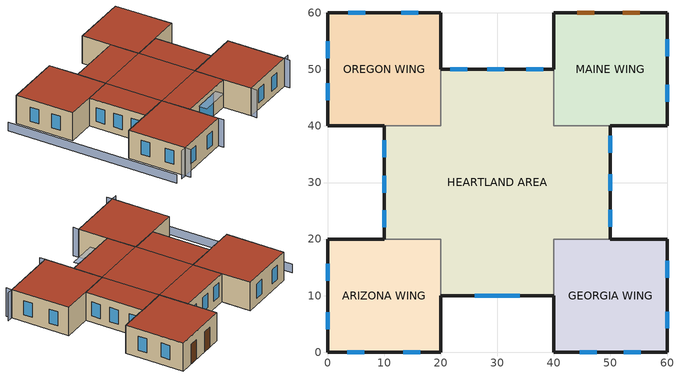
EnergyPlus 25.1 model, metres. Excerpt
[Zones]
HEARTLAND AREA
 floor ground (FLOOR32): 10,40 20,40 20,50 40,50 40,40 50,40 50,20 40,20 40,10 20,10 20,20 10,20 z0
 wall outside (EXTERIOR): 20,10 40,10 / 50,20 50,40 / 40,50 20,50 / 10,40 10,20 z0:10
 wall to ARIZONA WING (INTERIOR): 10,20 20,20 20,10 z0:10
 wall to GEORGIA WING (INTERIOR): 40,10 40,20 50,20 z0:10
 wall to MAINE WING (INTERIOR): 50,40 40,40 40,50 z0:10
 wall to OREGON WING (INTERIOR): 20,50 20,40 10,40 z0:10
 window (SINGLE PANE HW WINDOW): 26,10 34,10 z0.1:8.1; 50,22.2 50,25.2 / 50,28.5 50,31.5 / 50,35.3 50,38.3 / 10,37.5 10,34.5 / 10,31.2 10,28.2 z2.3:7.3; 38.1,50 35.1,50 / 10,25.1 10,22.1 z2.4:7.4; 31.2,50 28.2,50 z2.5:7.5; 24.7,50 21.7,50 z2.7:7.7
 roof outside (ROOF31): 20,40 20,20 40,20 40,40 z10; 20,20 20,10 40,10 40,20 z10; 40,40 40,20 50,20 50,40 z10; 20,50 20,40 40,40 40,50 z10; 10,40 10,20 20,20 20,40 z10
OREGON WING
 floor ground (SLAB FLOOR): 20,40 0,40 0,60 20,60 z0
 wall outside (EXTERIOR): 20,50 20,60 0,60 0,40 10,40 z0:10
 window (SINGLE PANE HW WINDOW): 16,60 13,60 / 6.7,60 3.7,60 / 0,55 0,52 / 0,47.5 0,44.5 z2.3:7.3
 roof outside (ROOF31): 0,60 0,40 20,40 20,60 z10
GEORGIA WING
 floor ground (SLAB FLOOR): 60,0 40,0 40,20 60,20 z0
 wall outside (EXTERIOR): 40,10 40,0 60,0 60,20 50,20 z0:10
 window (SINGLE PANE HW WINDOW): 44.6,0 47.6,0 / 52.4,0 55.4,0 / 60,13.2 60,16.2 z2.3:7.3; 60,4.2 60,7.2 z2.4:7.4
 roof outside (ROOF31): 40,20 40,0 60,0 60,20 z10
ARIZONA WING
 floor ground (SLAB FLOOR): 20,0 0,0 0,20 20,20 z0
 wall outside (EXTERIOR): 10,20 0,20 0,0 20,0 20,10 z0:10
 window (SINGLE PANE HW WINDOW): 3.5,0 6.5,0 z2.3:7.3; 13.4,0 16.4,0 z2.2:7.2; 0,15.6 0,12.6 z2.8:7.8; 0,7.1 0,4.1 z2.7:7.7
 roof outside (ROOF31): 0,20 0,0 20,0 20,20 z10
MAINE WING
 floor ground (SLAB FLOOR): 60,40 40,40 40,60 60,60 z0
 wall outside (EXTERIOR): 50,40 60,40 60,60 40,60 40,50 z0:10
 window (SINGLE PANE HW WINDOW): 60,44.3 60,47.3 z2.5:7.5; 60,52.3 60,55.3 z2.6:7.6
 door (ALUMINUM DOOR): 55.2,60 52.2,60 / 47.1,60 44.1,60 z0:7
 roof outside (ROOF31): 40,60 40,40 60,40 60,60 z10
shading: -5,0 -5,60 z0:3; 40,0 40,-2 / 60,-2 60,0 / 60,0 62,0 / 20,-2 20,0 / -2,0 0,0 / 0,0 0,-2 z0:10; 25,7 25,10 35,10 35,7 z8.5
[Building]
FICTITIOUS BUILDING: Loads convergence tolerance value=0.04; Maximum number of warmup days=25; Minimum number of warmup days=6; North axis=0; Solar distribution=FullInteriorAndExterior; Temperature convergence tolerance value=0.4; Terrain=Suburbs
[Site:GroundTemperature:BuildingSurface]
19.97, 19.99, 20.03, 20.03, 19.88, 19.7, 19.61, 20.05, 19.99, 19.98, 20.08, 20.05
[Site:Location]
PHOENIX_AZ_USA_WMO_722780: Elevation=339; Latitude=33.42; Longitude=-112.02; Time zone=-7
[SizingPeriod:DesignDay] Barometric pressure=97318; Day of month=21; Daylight saving time indicator=No; Humidity condition type=WetBulb; Rain indicator=No; Snow indicator=No; Solar model indicator=ASHRAEClearSky
Name | Daily dry bulb temperature range | Day type | Maximum dry bulb temperature | Month | Sky clearness | Wetbulb or dewpoint at maximum dry bulb | Wind direction | Wind speed
PHOENIX Ann Clg .4% Condns DB=>MWB | 12.3 | SummerDesignDay | 43.4 | 7 | 1 | 21.1 | 270 | 4.1
PHOENIX Ann Htg 99.6% Condns DB | 0 | WinterDesignDay | 2.9 | 12 | 0 | 2.9 | 120 | 2
[Construction]
ALUMINUM DOOR: A3 - STEEL SIDING, B1 - AIRSPACE RESISTANCE, A3 - STEEL SIDING
CUSTPARTITION: PLASTER - GYPSUM LWA 5 / 8 IN, B3 - 2 IN INSULATION, PLASTER - GYPSUM LWA 5 / 8 IN
EXTERIOR: A2 - 4 IN DENSE FACE BRICK, B3 - 2 IN INSULATION, C2 - 4 IN LW CONCRETE BLOCK, E1 - 3 / 4 IN PLASTER OR GYP BOARD
FLOOR32: C5 - 4 IN HW CONCRETE
INTERIOR: C7 - 8 IN LW CONCRETE BLOCK
ROOF31: E2 - 1 / 2 IN SLAG OR STONE, E3 - 3 / 8 IN FELT AND MEMBRANE, B6 - 2 IN DENSE INSULATION, C12 - 2 IN HW CONCRETE
SINGLE PANE HW WINDOW: GLASS - CLEAR PLATE 1 / 4 IN
SLAB FLOOR: CONCRETE - SAND AND GRAVEL 4 IN
[Material] Thermal absorptance=0.9
Name | Conductivity | Density | Roughness | Solar absorptance | Specific heat | Thickness | Visible absorptance
A2 - 4 IN DENSE FACE BRICK | 1.245296 | 2082.4 | Rough | 0.93 | 920.48 | 0.101498 | 0.93
A3 - STEEL SIDING | 44.96 | 7688.86 | Smooth | 0.2 | 410 | 0.0015 | 0.2
B3 - 2 IN INSULATION | 0.0432394 | 32.03693 | VeryRough | 0.5 | 836.8 | 0.0509016 | 0.5
B6 - 2 IN DENSE INSULATION | 0.0432394 | 91.30524 | VeryRough | 0.5 | 836.8 | 0.0509016 | 0.5
C2 - 4 IN LW CONCRETE BLOCK | 0.380507 | 608.7016 | MediumRough | 0.65 | 836.8 | 0.101498 | 0.65
C5 - 4 IN HW CONCRETE | 1.729577 | 2242.585 | MediumRough | 0.65 | 836.8 | 0.101498 | 0.65
C7 - 8 IN LW CONCRETE BLOCK | 0.570761 | 608.7016 | Rough | 0.65 | 836.8 | 0.203302 | 0.65
C12 - 2 IN HW CONCRETE | 1.729577 | 2242.585 | MediumRough | 0.65 | 836.8 | 0.0509016 | 0.65
CONCRETE - SAND AND GRAVEL 4 IN | 1.729577 | 2242.585 | MediumRough | 0.6 | 836.8 | 0.101498 | 0.6
E1 - 3 / 4 IN PLASTER OR GYP BOARD | 0.726422 | 1601.846 | Smooth | 0.92 | 836.8 | 0.01905 | 0.92
E2 - 1 / 2 IN SLAG OR STONE | 1.435549 | 881.0155 | Rough | 0.55 | 1673.6 | 0.0127102 | 0.55
E3 - 3 / 8 IN FELT AND MEMBRANE | 0.190253 | 1121.292 | Rough | 0.75 | 1673.6 | 0.00954024 | 0.75
PLASTER - GYPSUM LWA 5 / 8 IN | 0.224845 | 720.8308 | Smooth | 0.78 | 836.8 | 0.0158801 | 0.78
[Material:AirGap]
B1 - AIRSPACE RESISTANCE: Thermal resistance=0.160367
[WindowMaterial:Glazing]
GLASS - CLEAR PLATE 1 / 4 IN: Back side infrared hemispherical emissivity=0.84; Back side solar reflectance at normal incidence=0.1; Back side visible reflectance at normal incidence=0.1; Conductivity=0.9; Front side infrared hemispherical emissivity=0.84; Front side solar reflectance at normal incidence=0.1; Front side visible reflectance at normal incidence=0.1; Infrared transmittance at normal incidence=0; Optical data type=SpectralAverage; Solar transmittance at normal incidence=0.8; Thickness=0.006; Visible transmittance at normal incidence=0.8
[ElectricEquipment] Design level calculation method=EquipmentLevel; Fraction latent=0; Fraction lost=0; Fraction radiant=0.3; Schedule=CONSTANT
Name | Design level | Zone or zonelist or space or spacelist
ARIZONA WING ElecEq 1 | 3870 | ARIZONA WING
GEORGIA WING ElecEq 1 | 3880 | GEORGIA WING
HEARTLAND AREA ElecEq 1 | 11600 | HEARTLAND AREA
MAINE WING ElecEq 1 | 3880 | MAINE WING
OREGON WING ElecEq 1 | 3880 | OREGON WING
[InternalMass] Zone or zonelist=HEARTLAND AREA; Construction=CUSTPARTITION
Name | Surface area
Zn001:IntM001 | 130
Zn001:IntM002 | 920
Zn001:IntM003 | 2380
[Lights] Design level calculation method=LightingLevel; End use subcategory=GeneralLights; Fraction radiant=0.4; Fraction replaceable=0; Fraction visible=0.2; Return air fraction=0; Schedule=OFFICE LIGHTING
Name | Lighting level | Zone or zonelist or space or spacelist
ARIZONA WING Lights 1 | 7750 | ARIZONA WING
GEORGIA WING Lights 1 | 7750 | GEORGIA WING
HEARTLAND AREA Lights 1 | 23190 | HEARTLAND AREA
MAINE WING Lights 1 | 7750 | MAINE WING
OREGON WING Lights 1 | 7750 | OREGON WING
[People] Activity level schedule=Activity Sch; Air velocity schedule=Air Velo Sch; Carbon dioxide generation rate=3.82e-08; Clothing insulation calculation method=ClothingInsulationSchedule; Clothing insulation schedule=Clothing Sch; Fraction radiant=0.6; Mean radiant temperature calculation type=EnclosureAveraged; Number of people calculation method=People; Number of people schedule=OFFICE OCCUPANCY; Thermal comfort model 1 type=Fanger; Work efficiency schedule=Work Eff Sch
Name | Number of people | Zone or zonelist or space or spacelist
ARIZONA WING | 16 | ARIZONA WING
GEORGIA WING | 16 | GEORGIA WING
HEARTLAND AREA | 48 | HEARTLAND AREA
MAINE WING | 16 | MAINE WING
OREGON WING | 16 | OREGON WING
[SurfaceProperty:GroundSurfaces]
Name | Ground surface name 1 | Ground surface reflectance schedule name 1 | Ground surface temperature schedule name 1 | Ground surface view factor 1 | Ground surface name 2 | Ground surface reflectance schedule name 2 | Ground surface temperature schedule name 2 | Ground surface view factor 2 | Ground surface name 3 | Ground surface reflectance schedule name 3 | Ground surface temperature schedule name 3 | Ground surface view factor 3
GndSurfs:Zn002:Wall003 | GndSurfs:Grass | GndSurfs:GrassRefl | GndSurfs:GrassTemp | 0.3 | GndSurfs:Parking | GndSurfs:ParkingRefl | GndSurfs:ParkingTemp | 0.2
GndSurfs:Zn003:Wall001 | GndSurfs:Grass | GndSurfs:GrassRefl | GndSurfs:GrassTemp | 0.2 | GndSurfs:Parking | GndSurfs:ParkingRefl | GndSurfs:ParkingTemp | 0.1 | GndSurfs:Pond | GndSurfs:PondRefl | GndSurfs:PondTemp | 0.2
GndSurfs:Zn004:Wall001 | GndSurfs:Grass | GndSurfs:GrassRefl | GndSurfs:GrassTemp | 0.2 | GndSurfs:Parking | GndSurfs:ParkingRefl | GndSurfs:ParkingTemp | 0.2 | GndSurfs:Pond | GndSurfs:PondRefl | GndSurfs:PondTemp | 0.1
GndSurfs:Zn005:Wall002:Win001 | Gnd Surfs Wall002:Win001 Name |  |  | 0.3
GndSurfs:Zn005:Wall003 | GndSurfs:Grass | GndSurfs:GrassRefl | GndSurfs:GrassTemp | 0.35 | GndSurfs:Parking | GndSurfs:ParkingRefl | GndSurfs:ParkingTemp | 0.15
[SurfaceProperty:LocalEnvironment]
Name | Exterior surface | Ground surfaces object | Surrounding surfaces object
LocEnv:Zn002:Wall003 | Zn002:Wall003 | GndSurfs:Zn002:Wall003
LocEnv:Zn002:Wall003:Win001 | Zn002:Wall003:Win001 | GndSurfs:Zn002:Wall003
LocEnv:Zn002:Wall003:Win002 | Zn002:Wall003:Win002 | GndSurfs:Zn002:Wall003
LocEnv:Zn003:Roof001 | Zn003:Roof001 |  | SrdSurfs:Zn003:Roof001
LocEnv:Zn003:Wall001 | Zn003:Wall001 | GndSurfs:Zn003:Wall001
LocEnv:Zn003:Wall001:Win001 | Zn003:Wall001:Win001 | GndSurfs:Zn003:Wall001
LocEnv:Zn003:Wall001:Win002 | Zn003:Wall001:Win002 | GndSurfs:Zn003:Wall001
LocEnv:Zn004:Wall001 | Zn004:Wall001 | GndSurfs:Zn004:Wall001
LocEnv:Zn004:Wall001:Win001 | Zn004:Wall001:Win001 | GndSurfs:Zn004:Wall001
LocEnv:Zn004:Wall001:Win002 | Zn004:Wall001:Win002 | GndSurfs:Zn004:Wall001
LocEnv:Zn005:Wall002 | Zn005:Wall002 |  | SrdSurfs:Zn005:Wall002
LocEnv:Zn005:Wall002:Win001 | Zn005:Wall002:Win001 | GndSurfs:Zn005:Wall002:Win001 | SrdSurfs:Zn005:Wall002:Win001
LocEnv:Zn005:Wall003 | Zn005:Wall003 | GndSurfs:Zn005:Wall003
LocEnv:Zn005:Wall003:Door001 | Zn005:Wall003:Door001 | GndSurfs:Zn005:Wall003
LocEnv:Zn005:Wall003:Door002 | Zn005:Wall003:Door002 | GndSurfs:Zn005:Wall003
[SurfaceProperty:SurroundingSurfaces] Surrounding surface name 1=SurroundingSurface1
Name | Sky view factor | Surrounding surface temperature schedule name 1 | Surrounding surface view factor 1 | Surrounding surface name 2 | Surrounding surface temperature schedule name 2 | Surrounding surface view factor 2
SrdSurfs:Zn003:Roof001 | 0 | Surrounding Temp Sch 1 | 1
SrdSurfs:Zn005:Wall002 | 0.1 | Surrounding Temp Sch 2 | 0.5 | SurroundingSurface2 | Surrounding Temp Sch 2 | 0.4
SrdSurfs:Zn005:Wall002:Win001 | 0.5 | Surrounding Temp Sch 2 | 0.2
[Zone] Ceiling height=Autocalculate; Multiplier=1; Type=1; Volume=Autocalculate
ARIZONA WING; GEORGIA WING; HEARTLAND AREA; MAINE WING; OREGON WING
[Schedule:Compact]
Activity Sch: Through: 12/31, For: AllDays, Until: 24:00, 130
Air Velo Sch: Through: 12/31, For: AllDays, Until: 24:00, 0.137
CONSTANT; Clothing Sch: Through: 12/31, For: AllDays, Until: 24:00, 1
GndSurfs:GrassRefl: Through: 12/31, For: AllDays, Until: 24:00, 0.2
GndSurfs:ParkingRefl: Through: 12/31, For: AllDays, Until: 24:00, 0.15
GndSurfs:PondRefl: Through: 12/31, For: AllDays, Until: 24:00, 0.1
OFFICE LIGHTING: Through: 12/31, For: WeekDays, Until: 6:00, 0.05, Until: 7:00, 0.2, Until: 17:00, 1, Until: 18:00, 0.5, Until: 24:00, 0.05, For: AllOtherDays, Until: 24:00, 0.05
OFFICE OCCUPANCY: Through: 12/31, For: WeekDays, Until: 6:00, 0, Until: 7:00, 0.1, Until: 8:00, 0.5, Until: 12:00, 1, Until: 13:00, 0.5, Until: 16:00, 1, Until: 17:00, 0.5, Until: 18:00, 0.1, Until: 24:00, 0, For: AllOtherDays, Until: 24:00, 0
Surrounding Temp Sch 2: Through: 06/30, For: AllDays, Until: 24:00, 10, Through: 12/31, For: AllDays, Until: 24:00, -10
Work Eff Sch: Through: 12/31, For: AllDays, Until: 24:00, 0
[Schedule:File] Rows to skip at top=1
Name | Column number | File
GndSurfs:GrassTemp | 2 | SurfacePropGndSurfs.csv
GndSurfs:ParkingTemp | 3 | SurfacePropGndSurfs.csv
GndSurfs:PondTemp | 4 | SurfacePropGndSurfs.csv
Surrounding Temp Sch 1 | 2 | LocalEnvData.csv
